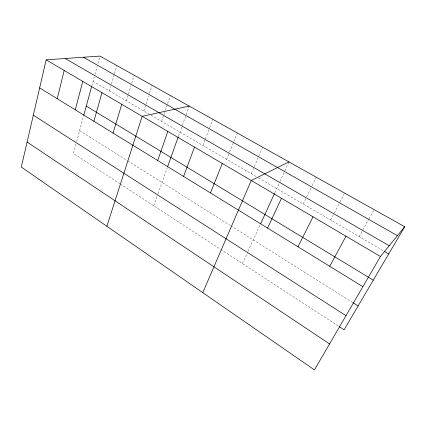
<?xml version="1.0" encoding="UTF-8"?>
<svg xmlns="http://www.w3.org/2000/svg" width="426" height="426" viewBox="0 0 426 426"><rect width="100%" height="100%" fill="white"/><g stroke="black" fill="none" stroke-linecap="round" stroke-linejoin="round"><path stroke-width="0.32" stroke-dasharray="2.13 1.6" d="M75.934 143.999L73.363 153.424L119.786 183.665M76.627 141.475L83.576 116M91.83 85.77L94.231 76.968M94.923 74.438L97.171 66.211M97.863 63.676L99.934 56.083M109.487 91.004L110.776 86.547M111.505 84.002L114.259 74.454M114.445 73.815L116.831 65.54M126.394 100.866L128.295 94.62M128.487 93.997L130.952 85.876M131.714 83.379L134.185 75.258M143.759 111L145.777 104.716M145.98 104.088L148.594 95.925M149.404 93.411L152.023 85.248M161.603 121.41L165.15 110.93M165.357 110.313L167.439 104.146M167.647 103.529L170.357 95.515M153.706 205.763L157.599 194.842M158.035 193.617L167.274 167.684M178.425 136.379L182.152 125.91M182.376 125.292L185.906 115.377M186.13 114.754L189.219 106.079M202.898 145.5L205.21 139.409M205.439 138.796L209.368 128.439M209.603 127.832L212.835 119.301M226.653 159.356L229.38 152.614M229.625 152.002L233.586 142.193M233.837 141.581L237.303 133.003M251.255 173.707L254.109 167.083M254.365 166.481L262.656 147.199M242.437 263.572L247.522 252.464M248.06 251.276L260.089 224.997M274.85 192.749L279.738 182.067M280.004 181.476L284.616 171.401M284.887 170.81L288.956 161.923M303.195 204.006L306.385 197.456M306.672 196.86L311.028 187.93M312.183 185.544L316.246 177.205M330.629 220.013L333.968 213.575M334.272 212.989L339.735 202.446M340.039 201.86L344.591 193.079M359.118 236.632L368.655 219.363M368.969 218.788L374.055 209.576M93.022 81.398L148.78 113.928M151.012 115.228L256.356 176.684M258.625 178.004L383.597 250.914M79.598 130.585L127.204 160.559M127.752 160.906L230.391 225.53M230.951 225.881L352.584 302.471M120.334 184.027L220.253 249.119M220.806 249.482L338.627 326.236"/><path stroke-width="0.64" d="M46.157 59.848L21.3 167.067L314.452 369.917L380.45 256.484L404.7 226.738L99.934 56.083L46.157 59.848L380.45 256.484M57.196 98.704L64.198 70.466M75.269 109.817L82.793 81.403M83.746 115.382L91.659 86.393M93.885 121.266L101.968 92.676M113.082 133.072L121.74 104.311M106.873 226.281L142.151 116.314L189.219 106.079M157.732 160.527L167.807 131.405M167.7 166.481L178.206 136.986M183.569 176.417L194.501 147.108M210.449 192.946L222.297 163.456M202.76 292.635L251.26 180.496L288.956 161.923M260.627 223.826L274.578 193.34M267.587 228.086L281.474 198.266M297.992 246.782L313.014 216.818M329.724 266.298L345.976 236.206M404.7 226.738L344.096 329.799L339.176 326.593M83.448 57.238L397.41 235.679M65.21 58.516L389.199 245.749M384.737 251.58L388.725 253.907M86.276 106.117L373.272 280.175M39.65 87.916L362.877 286.682M353.138 302.817L358.117 305.953M33.329 115.19L346.003 315.682M27.094 142.076L329.564 343.942"/></g></svg>
